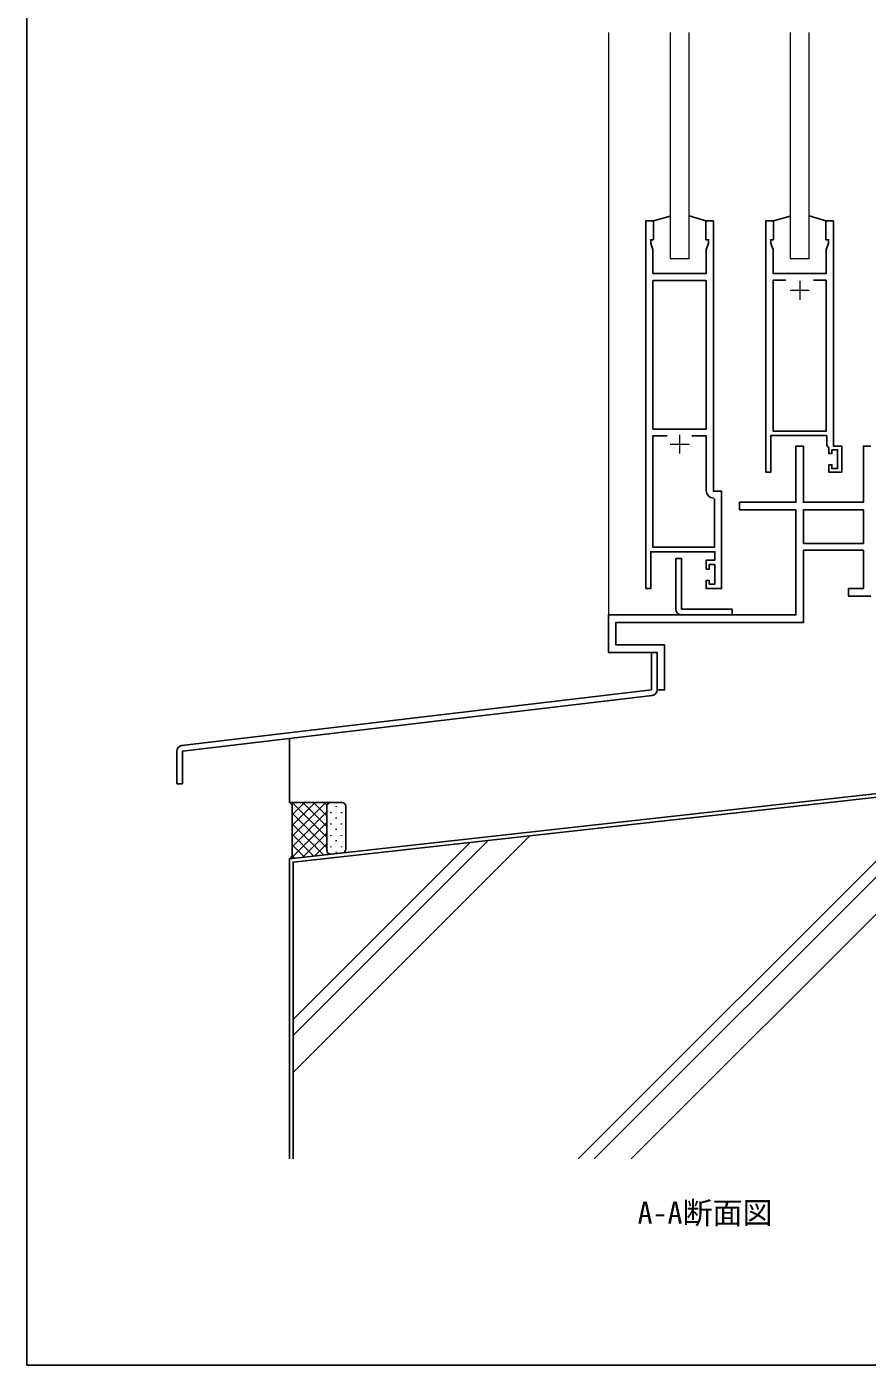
# Model space of a CAD drawing. Units: millimetres, scale not verified. Extents: x -960 to 960, y -674 to 671.
# Drawn here: x -959.6 to -735.6, y -673.5 to -316.8 of the extents above; entities that cross this region are included whole.
import ezdxf
from ezdxf.enums import TextEntityAlignment as Align

# ---------------------------------------------------------------- set-up
doc = ezdxf.new("R2010")
doc.units = ezdxf.units.MM
doc.header["$LTSCALE"] = 4
for name, color, linetype in [('0-1_USER1', 3, 'Continuous'), ('0-3_YKK_11E', 7, 'Continuous'), ('0-5_YKK_13', 4, 'Continuous'), ('0-7_YKK_ZWAK', 7, 'Continuous'), ('0-8_YSS_K', 3, 'Continuous'), ('0-9_YSS_KE', 3, 'Continuous')]:
    doc.layers.add(name, color=color, linetype=linetype)
doc.layers.add('0-4_YKK_12', color=2, linetype='Continuous', lineweight=18)
doc.styles.add('ＭＳ ゴシック', font='')
doc.styles.get('ＭＳ ゴシック').set_extended_font_data('MS Gothic')

msp = doc.modelspace()

# ---------------------------------------------------------------- linework, layer by layer
at = {"layer": '0-3_YKK_11E'}
for p, q in [((-757.284, -384.3), (-760.7, -384.3)), ((-746.5, -384.3), (-749.916, -384.3)), ((-793.099, -493.5), (-918.277, -508.343))]:
    msp.add_line(p, q, dxfattribs=at)
for points in [[(-794.6, -466.5), (-794.6, -368.5), (-792.6, -368.5), (-792.6, -373.5), (-793.3, -373.5), (-793.3, -374.5), (-792.7, -376.148), (-792.7, -382.5), (-778.5, -382.5), (-778.5, -376.148), (-777.9, -374.5), (-777.9, -373.5), (-778.6, -373.5), (-778.6, -368.5), (-776.6, -368.5), (-776.6, -440.5), (-774.4, -440.5), (-774.4, -466.5), (-778.5, -466.5), (-778.5, -464.3), (-777.7, -464.3), (-777.7, -465.3), (-776.2, -465.3), (-776.2, -460.1), (-777.7, -460.1), (-777.7, -461.3), (-778.5, -461.3), (-778.5, -458.9), (-776.2, -458.9), (-776.2, -456.7), (-793.3, -456.7), (-793.3, -466.5)], [(-762.6, -435.5), (-762.6, -368.5), (-760.6, -368.5), (-760.6, -373.5), (-761.3, -373.5), (-761.3, -374.5), (-760.7, -376.149), (-760.7, -382.5), (-746.5, -382.5), (-746.5, -376.149), (-745.9, -374.5), (-745.9, -373.5), (-746.6, -373.5), (-746.6, -368.5), (-744.6, -368.5), (-744.6, -428.5), (-742.4, -428.5), (-742.4, -435.5), (-745.8, -435.5), (-745.8, -433.5), (-745, -433.5), (-745, -434.5), (-743.5, -434.5), (-743.5, -429.5), (-745, -429.5), (-745, -430.5), (-745.8, -430.5), (-745.8, -429), (-746.4, -428.4), (-746.4, -425.7), (-761.3, -425.7), (-761.3, -435.5)], [(-792.7, -384.4), (-792.7, -424), (-778.5, -424), (-778.5, -384.4)], [(-736.6, -445.5), (-752.6, -445.5), (-752.6, -454.47), (-736.6, -454.47)], [(-736.6, -445.5), (-752.6, -445.5), (-752.6, -454.47), (-736.6, -454.47)]]:
    msp.add_lwpolyline(points, close=True, dxfattribs=at)
for points in [[(-760.7, -384.3), (-760.7, -424.5), (-746.5, -424.5), (-746.5, -384.3)], [(-788.887, -425.8), (-792.7, -425.8), (-792.7, -455.5), (-776.3, -455.5), (-776.3, -442.698), (-776.587, -442.398)], [(-778.5, -440.4), (-778.5, -425.8), (-782.314, -425.8)], [(-734.6, -468.5), (-740.6, -468.5), (-740.6, -466.5), (-736.6, -466.5), (-736.6, -456.3), (-752.6, -456.3), (-752.6, -475.5), (-802.6, -475.5), (-802.6, -481.5), (-789.599, -481.5), (-789.599, -493.5), (-791.599, -493.5), (-791.599, -483.5), (-804.6, -483.5), (-804.6, -473.5), (-786.6, -473.5), (-754.6, -473.5), (-754.6, -445.5), (-769.6, -445.5), (-769.6, -443.5), (-754.6, -443.5), (-754.6, -428.5), (-752.6, -428.5), (-752.6, -443.5), (-736.6, -443.5), (-736.6, -428.5), (-734.6, -428.5)], [(-785.1, -472), (-785.1, -458.5), (-786.6, -458.5), (-786.6, -472)], [(-785.1, -473.5), (-771.6, -473.5), (-771.6, -472), (-785.1, -472)], [(-791.599, -493.5), (-791.599, -483.5), (-793.099, -483.5), (-793.099, -493.5)], [(-919.6, -509.832), (-919.6, -518.5), (-918.1, -518.5), (-918.1, -509.832), (-792.921, -494.989)]]:
    msp.add_lwpolyline(points, dxfattribs=at)
for centre, radius, start, end in [((-776.5, -440.4), 2, 180, 267.50809), ((-785.1, -472), 1.5, 180, 270), ((-793.099, -493.5), 1.5, 276.7889, 360), ((-918.1, -509.832), 1.5, 96.7889, 180)]:
    msp.add_arc(centre, radius, start, end, dxfattribs=at)
at = {"layer": '0-4_YKK_12'}
for p, q in [((-804.6, -318.253), (-804.6, -473.5)), ((-753.6, -384.5), (-753.6, -389.5)), ((-756.1, -387), (-751.1, -387)), ((-788.1, -428), (-783.1, -428)), ((-785.6, -425.5), (-785.6, -430.5))]:
    msp.add_line(p, q, dxfattribs=at)
for points in [[(-788.1, -318.253), (-788.1, -378.496), (-783.1, -378.5), (-783.1, -318.253)], [(-756.1, -318.253), (-756.1, -378.496), (-751.1, -378.5), (-751.1, -318.253)]]:
    msp.add_lwpolyline(points, dxfattribs=at)
at = {"layer": '0-5_YKK_13'}
for p, q in [((-792.6, -368.5), (-788.153, -367.192)), ((-778.6, -368.5), (-783.1, -367.176)), ((-760.6, -368.5), (-756.153, -367.192)), ((-746.6, -368.5), (-751.1, -367.177))]:
    msp.add_line(p, q, dxfattribs=at)
at = {"layer": '0-7_YKK_ZWAK'}
msp.add_line((-959.6, 636.5), (-959.6, -673.5), dxfattribs=at)
msp.add_lwpolyline([(-959.6, -673.5), (960.4, -673.5), (960.4, 636.5)], dxfattribs=at)
at = {"layer": '0-8_YSS_K'}
for p, q in [((-889.6, -523.5), (-889.6, -506.453)), ((-812.627, -618.5), (-714.138, -520.01)), ((-808.385, -618.5), (-710.6, -520.715)), ((-889.6, -523.5), (-878.6, -523.5)), ((-888.986, -524.114), (-888.371, -523.5)), ((-888.85, -526.807), (-885.543, -523.5)), ((-888.85, -529.636), (-882.714, -523.5)), ((-888.85, -532.464), (-879.886, -523.5)), ((-888.849, -523.5), (-879.6, -532.749)), ((-886.02, -523.5), (-879.6, -529.92)), ((-883.192, -523.5), (-879.6, -527.092)), ((-880.363, -523.5), (-879.577, -524.286)), ((-875.6, -523.5), (-878.6, -523.5)), ((-888.85, -535.293), (-879.6, -526.043)), ((-888.85, -526.327), (-879.6, -535.577)), ((-879.6, -524.5), (-879.6, -536.272)), ((-879.6, -524.5), (-879.6, -536.272)), ((-878.585, -526.119), (-878.585, -526.319)), ((-877.17, -524.504), (-877.17, -524.704)), ((-877.17, -527.534), (-877.17, -527.734)), ((-875.755, -526.119), (-875.755, -526.319)), ((-874.6, -535.938), (-874.6, -524.5)), ((-889.183, -538.454), (-879.6, -528.871)), ((-888.85, -529.155), (-880.515, -537.491)), ((-878.585, -529.149), (-878.585, -529.349)), ((-877.17, -530.564), (-877.17, -530.764)), ((-875.755, -529.149), (-875.755, -529.349)), ((-798.485, -618.5), (-710.6, -530.615)), ((-888.85, -531.984), (-883.06, -537.773)), ((-888.85, -534.812), (-885.606, -538.056)), ((-888.6, -595.478), (-825.507, -532.385)), ((-888.6, -585.578), (-836.644, -533.622)), ((-888.6, -581.335), (-841.417, -534.152)), ((-886.001, -538.1), (-879.6, -531.699)), ((-882.819, -537.747), (-879.6, -534.528)), ((-878.585, -532.179), (-878.585, -532.379)), ((-877.17, -533.594), (-877.17, -533.794)), ((-875.755, -532.179), (-875.755, -532.379)), ((-888.85, -537.641), (-888.152, -538.339)), ((-879.637, -537.393), (-879.263, -537.02)), ((-878.585, -535.209), (-878.585, -535.409)), ((-878.49, -537.266), (-875.49, -536.932)), ((-877.17, -536.624), (-877.17, -536.824)), ((-875.755, -535.209), (-875.755, -535.409))]:
    msp.add_line(p, q, dxfattribs=at)
for points in [[(-710.6, -618.5), (-710.6, -519.617), (-888.6, -539.395), (-888.6, -618.5)], [(-878.49, -537.266), (-889.6, -538.5), (-888.85, -537.75), (-888.85, -524.25), (-889.6, -523.5)]]:
    msp.add_lwpolyline(points, dxfattribs=at)
for centre, start, end in [((-878.6, -524.5), 90, 180), ((-878.6, -524.5), 90, 180), ((-875.6, -524.5), 0, 90), ((-878.6, -536.272), 180, 276.34019), ((-878.6, -536.272), 180, 276.34019), ((-875.6, -535.938), 276.34019, 360)]:
    msp.add_arc(centre, 1, start, end, dxfattribs=at)
at = {"layer": '0-9_YSS_KE'}
msp.add_lwpolyline([(-709.6, -618.5), (-709.6, -518.5), (-889.6, -538.5), (-889.6, -618.5)], dxfattribs=at)

# ---------------------------------------------------------------- texts
at = {"layer": '0-1_USER1', "style": 'ＭＳ ゴシック'}
msp.add_text('A-A断面図', height=5.865, dxfattribs=at).set_placement((-796.805, -637.568), align=Align.BOTTOM_LEFT)

doc.saveas('drawing.dxf')
